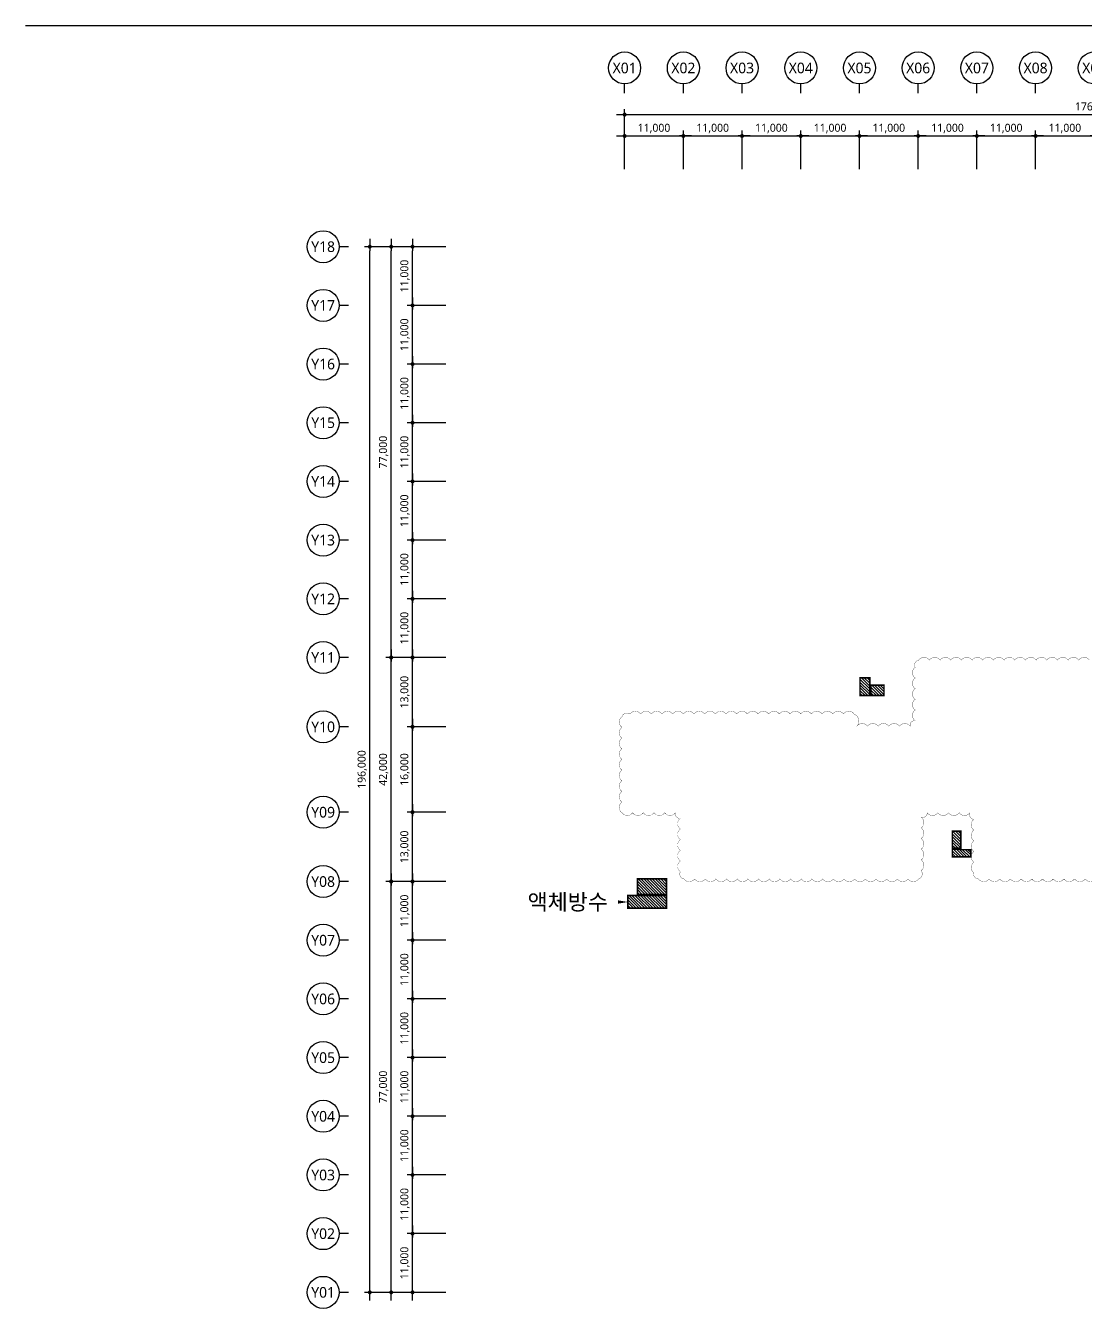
# Model space of a CAD drawing. Header units: millimetres. Extents: x 1037297 to 2672330, y 928637 to 1464837.
# Drawn here: x 1877297 to 2076055, y 1224408 to 1464837 of the extents above; entities that cross this region are included whole.
import ezdxf
from ezdxf.enums import TextEntityAlignment as Align

# ---------------------------------------------------------------- set-up
doc = ezdxf.new("R2010")
doc.units = ezdxf.units.MM
doc.header["$LTSCALE"] = 5
doc.header["$MEASUREMENT"] = 0
doc.header["$PDSIZE"] = -10
doc.linetypes.add('ACAD_ISO12W100', pattern=[21, 12, -3, 0, -3, 0, -3])
doc.layers.get('0').update_dxf_attribs({"linetype": 'CONTINUOUS'})
doc.layers.get('Defpoints').update_dxf_attribs({"color": 153, "linetype": 'CONTINUOUS'})
for name, color, linetype, lineweight in [('A-AXIS-BUBL', 7, 'CONTINUOUS', 25), ('A-DIMS', 7, 'CONTINUOUS', 25), ('A-MKXS-LEAD', 7, 'CONTINUOUS', 25), ('A-XXXX-TXT2', 3, 'CONTINUOUS', 25), ('REV-202205', 20, 'CONTINUOUS', 25)]:
    doc.layers.add(name, color=color, linetype=linetype, lineweight=lineweight)
doc.layers.add('AA-TEX-3', color=3, linetype='CONTINUOUS')
doc.layers.add('방수', color=7, linetype='CONTINUOUS')
doc.styles.add('HY울릉도L', font='')
doc.styles.add('맑은고딕', font='malgun.ttf')
doc.styles.add('한농대-돋음체', font='')
doc.styles.get('HY울릉도L').set_extended_font_data('HYwulM')
doc.styles.get('한농대-돋음체').set_extended_font_data('Dotum')
doc.dimstyles.new('CDIM', dxfattribs={"dimtxt": 3, "dimasz": 1.5, "dimexe": 2, "dimexo": 1, "dimgap": 1, "dimtad": 1, "dimdec": 0, "dimrnd": 0.5, "dimzin": 0, "dimdsep": 32, "dimlunit": 6, "dimtxsty": 'HY울릉도L', "dimblk1": '_CIDOT', "dimblk2": '_CIDOT', "dimsah": 1, "dimcen": 5.5, "dimclrd": 2, "dimclre": 2, "dimclrt": 7, "dimadec": 0, "dimazin": 0, "dimtfac": 1, "dimtdec": 0, "dimtix": 1, "dimtmove": 2, "dimatfit": 1, "dimldrblk": '_CIDOT', "dimfxl": 1, "dimtolj": 1, "dimtzin": 0, "dimlwd": -1, "dimarcsym": 0})

# ---------------------------------------------------------------- blocks, each defined once
blk = doc.blocks.new('_CIDOT')
at = {"color": 0, "linetype": 'ByBlock'}
blk.add_line((2, 0), (-1, 0), dxfattribs=at)
at = {"color": 0, "linetype": 'ByBlock', "const_width": 0.5}
blk.add_lwpolyline([(-0.25, 0, 1), (0.25, 0, 1)], format="xyb", close=True, dxfattribs=at)
blk = doc.blocks.new('*D8')
at = {"layer": 'A-DIMS', "lineweight": -2, "transparency": 16777216}
for p, q in [((93193, 67121), (85943, 67121)), ((93193, 56121), (85943, 56121))]:
    blk.add_line(p, q, dxfattribs=at)
at = {"layer": 'A-DIMS', "transparency": 16777216}
blk.add_line((86943, 56871), (86943, 66371), dxfattribs=at)
at = {"layer": 'Defpoints', "color": 0, "transparency": 16777216}
for p in [(86943, 67121), (93693, 67121), (93693, 56121)]:
    blk.add_point(p, dxfattribs=at)
at = {"layer": 'A-DIMS', "transparency": 16777216, "xscale": 750, "yscale": 750, "zscale": 750}
for p, rotation in [((86943, 67121), 90), ((86943, 56121), 270)]:
    blk.add_blockref('_CIDOT', p, dxfattribs=dict(at, rotation=rotation))
at = {"layer": 'A-DIMS', "color": 3, "transparency": 16777216, "insert": (85538, 61621), "char_height": 1500, "attachment_point": 5, "rotation": 90, "style": '맑은고딕'}
blk.add_mtext('\\A1;11,000', dxfattribs=at)
blk = doc.blocks.new('*D9')
at = {"layer": 'A-DIMS', "lineweight": -2, "transparency": 16777216}
for p, q in [((93193, 78121), (85943, 78121)), ((93193, 67121), (85943, 67121))]:
    blk.add_line(p, q, dxfattribs=at)
at = {"layer": 'A-DIMS', "transparency": 16777216}
blk.add_line((86943, 67871), (86943, 77371), dxfattribs=at)
at = {"layer": 'Defpoints', "color": 0, "transparency": 16777216}
for p in [(86943, 78121), (93693, 78121), (93693, 67121)]:
    blk.add_point(p, dxfattribs=at)
at = {"layer": 'A-DIMS', "transparency": 16777216, "xscale": 750, "yscale": 750, "zscale": 750}
for p, rotation in [((86943, 78121), 90), ((86943, 67121), 270)]:
    blk.add_blockref('_CIDOT', p, dxfattribs=dict(at, rotation=rotation))
at = {"layer": 'A-DIMS', "color": 3, "transparency": 16777216, "insert": (85538, 72621), "char_height": 1500, "attachment_point": 5, "rotation": 90, "style": '맑은고딕'}
blk.add_mtext('\\A1;11,000', dxfattribs=at)
blk = doc.blocks.new('*D10')
at = {"layer": 'A-DIMS', "lineweight": -2, "transparency": 16777216}
for p, q in [((93193, 89121), (85943, 89121)), ((93193, 78121), (85943, 78121))]:
    blk.add_line(p, q, dxfattribs=at)
at = {"layer": 'A-DIMS', "transparency": 16777216}
blk.add_line((86943, 78871), (86943, 88371), dxfattribs=at)
at = {"layer": 'Defpoints', "color": 0, "transparency": 16777216}
for p in [(86943, 89121), (93693, 89121), (93693, 78121)]:
    blk.add_point(p, dxfattribs=at)
at = {"layer": 'A-DIMS', "transparency": 16777216, "xscale": 750, "yscale": 750, "zscale": 750}
for p, rotation in [((86943, 89121), 90), ((86943, 78121), 270)]:
    blk.add_blockref('_CIDOT', p, dxfattribs=dict(at, rotation=rotation))
at = {"layer": 'A-DIMS', "color": 3, "transparency": 16777216, "insert": (85538, 83621), "char_height": 1500, "attachment_point": 5, "rotation": 90, "style": '맑은고딕'}
blk.add_mtext('\\A1;11,000', dxfattribs=at)
blk = doc.blocks.new('*D11')
at = {"layer": 'A-DIMS', "lineweight": -2, "transparency": 16777216}
for p, q in [((93193, 100121), (85943, 100121)), ((93193, 89121), (85943, 89121))]:
    blk.add_line(p, q, dxfattribs=at)
at = {"layer": 'A-DIMS', "transparency": 16777216}
blk.add_line((86943, 89871), (86943, 99371), dxfattribs=at)
at = {"layer": 'Defpoints', "color": 0, "transparency": 16777216}
for p in [(86943, 100121), (93693, 100121), (93693, 89121)]:
    blk.add_point(p, dxfattribs=at)
at = {"layer": 'A-DIMS', "transparency": 16777216, "xscale": 750, "yscale": 750, "zscale": 750}
for p, rotation in [((86943, 100121), 90), ((86943, 89121), 270)]:
    blk.add_blockref('_CIDOT', p, dxfattribs=dict(at, rotation=rotation))
at = {"layer": 'A-DIMS', "color": 3, "transparency": 16777216, "insert": (85538, 94621), "char_height": 1500, "attachment_point": 5, "rotation": 90, "style": '맑은고딕'}
blk.add_mtext('\\A1;11,000', dxfattribs=at)
blk = doc.blocks.new('*D12')
at = {"layer": 'A-DIMS', "lineweight": -2, "transparency": 16777216}
for p, q in [((93193, 111121), (85943, 111121)), ((93193, 100121), (85943, 100121))]:
    blk.add_line(p, q, dxfattribs=at)
at = {"layer": 'A-DIMS', "transparency": 16777216}
blk.add_line((86943, 100871), (86943, 110371), dxfattribs=at)
at = {"layer": 'Defpoints', "color": 0, "transparency": 16777216}
for p in [(86943, 111121), (93693, 111121), (93693, 100121)]:
    blk.add_point(p, dxfattribs=at)
at = {"layer": 'A-DIMS', "transparency": 16777216, "xscale": 750, "yscale": 750, "zscale": 750}
for p, rotation in [((86943, 111121), 90), ((86943, 100121), 270)]:
    blk.add_blockref('_CIDOT', p, dxfattribs=dict(at, rotation=rotation))
at = {"layer": 'A-DIMS', "color": 3, "transparency": 16777216, "insert": (85538, 105621), "char_height": 1500, "attachment_point": 5, "rotation": 90, "style": '맑은고딕'}
blk.add_mtext('\\A1;11,000', dxfattribs=at)
blk = doc.blocks.new('*D13')
at = {"layer": 'A-DIMS', "lineweight": -2, "transparency": 16777216}
for p, q in [((93193, 122121), (85943, 122121)), ((93193, 111121), (85943, 111121))]:
    blk.add_line(p, q, dxfattribs=at)
at = {"layer": 'A-DIMS', "transparency": 16777216}
blk.add_line((86943, 111871), (86943, 121371), dxfattribs=at)
at = {"layer": 'Defpoints', "color": 0, "transparency": 16777216}
for p in [(86943, 122121), (93693, 122121), (93693, 111121)]:
    blk.add_point(p, dxfattribs=at)
at = {"layer": 'A-DIMS', "transparency": 16777216, "xscale": 750, "yscale": 750, "zscale": 750}
for p, rotation in [((86943, 122121), 90), ((86943, 111121), 270)]:
    blk.add_blockref('_CIDOT', p, dxfattribs=dict(at, rotation=rotation))
at = {"layer": 'A-DIMS', "color": 3, "transparency": 16777216, "insert": (85538, 116621), "char_height": 1500, "attachment_point": 5, "rotation": 90, "style": '맑은고딕'}
blk.add_mtext('\\A1;11,000', dxfattribs=at)
blk = doc.blocks.new('*D14')
at = {"layer": 'A-DIMS', "lineweight": -2, "transparency": 16777216}
for p, q in [((93193, 135121), (85943, 135121)), ((93193, 122121), (85943, 122121))]:
    blk.add_line(p, q, dxfattribs=at)
at = {"layer": 'A-DIMS', "transparency": 16777216}
blk.add_line((86943, 122871), (86943, 134371), dxfattribs=at)
at = {"layer": 'Defpoints', "color": 0, "transparency": 16777216}
for p in [(86943, 135121), (93693, 135121), (93693, 122121)]:
    blk.add_point(p, dxfattribs=at)
at = {"layer": 'A-DIMS', "transparency": 16777216, "xscale": 750, "yscale": 750, "zscale": 750}
for p, rotation in [((86943, 135121), 90), ((86943, 122121), 270)]:
    blk.add_blockref('_CIDOT', p, dxfattribs=dict(at, rotation=rotation))
at = {"layer": 'A-DIMS', "color": 3, "transparency": 16777216, "insert": (85538, 128621), "char_height": 1500, "attachment_point": 5, "rotation": 90, "style": '맑은고딕'}
blk.add_mtext('\\A1;13,000', dxfattribs=at)
blk = doc.blocks.new('*D15')
at = {"layer": 'A-DIMS', "lineweight": -2, "transparency": 16777216}
for p, q in [((93193, 151121), (85943, 151121)), ((93193, 135121), (85943, 135121))]:
    blk.add_line(p, q, dxfattribs=at)
at = {"layer": 'A-DIMS', "transparency": 16777216}
blk.add_line((86943, 135871), (86943, 150371), dxfattribs=at)
at = {"layer": 'Defpoints', "color": 0, "transparency": 16777216}
for p in [(86943, 151121), (93693, 151121), (93693, 135121)]:
    blk.add_point(p, dxfattribs=at)
at = {"layer": 'A-DIMS', "transparency": 16777216, "xscale": 750, "yscale": 750, "zscale": 750}
for p, rotation in [((86943, 151121), 90), ((86943, 135121), 270)]:
    blk.add_blockref('_CIDOT', p, dxfattribs=dict(at, rotation=rotation))
at = {"layer": 'A-DIMS', "color": 3, "transparency": 16777216, "insert": (85538, 143121), "char_height": 1500, "attachment_point": 5, "rotation": 90, "style": '맑은고딕'}
blk.add_mtext('\\A1;16,000', dxfattribs=at)
blk = doc.blocks.new('*D16')
at = {"layer": 'A-DIMS', "lineweight": -2, "transparency": 16777216}
for p, q in [((93193, 164121), (85943, 164121)), ((93193, 151121), (85943, 151121))]:
    blk.add_line(p, q, dxfattribs=at)
at = {"layer": 'A-DIMS', "transparency": 16777216}
blk.add_line((86943, 151871), (86943, 163371), dxfattribs=at)
at = {"layer": 'Defpoints', "color": 0, "transparency": 16777216}
for p in [(86943, 164121), (93693, 164121), (93693, 151121)]:
    blk.add_point(p, dxfattribs=at)
at = {"layer": 'A-DIMS', "transparency": 16777216, "xscale": 750, "yscale": 750, "zscale": 750}
for p, rotation in [((86943, 164121), 90), ((86943, 151121), 270)]:
    blk.add_blockref('_CIDOT', p, dxfattribs=dict(at, rotation=rotation))
at = {"layer": 'A-DIMS', "color": 3, "transparency": 16777216, "insert": (85538, 157621), "char_height": 1500, "attachment_point": 5, "rotation": 90, "style": '맑은고딕'}
blk.add_mtext('\\A1;13,000', dxfattribs=at)
blk = doc.blocks.new('*D17')
at = {"layer": 'A-DIMS', "lineweight": -2, "transparency": 16777216}
for p, q in [((93193, 175121), (85943, 175121)), ((93193, 164121), (85943, 164121))]:
    blk.add_line(p, q, dxfattribs=at)
at = {"layer": 'A-DIMS', "transparency": 16777216}
blk.add_line((86943, 164871), (86943, 174371), dxfattribs=at)
at = {"layer": 'Defpoints', "color": 0, "transparency": 16777216}
for p in [(86943, 175121), (93693, 175121), (93693, 164121)]:
    blk.add_point(p, dxfattribs=at)
at = {"layer": 'A-DIMS', "transparency": 16777216, "xscale": 750, "yscale": 750, "zscale": 750}
for p, rotation in [((86943, 175121), 90), ((86943, 164121), 270)]:
    blk.add_blockref('_CIDOT', p, dxfattribs=dict(at, rotation=rotation))
at = {"layer": 'A-DIMS', "color": 3, "transparency": 16777216, "insert": (85538, 169621), "char_height": 1500, "attachment_point": 5, "rotation": 90, "style": '맑은고딕'}
blk.add_mtext('\\A1;11,000', dxfattribs=at)
blk = doc.blocks.new('*D18')
at = {"layer": 'A-DIMS', "lineweight": -2, "transparency": 16777216}
for p, q in [((93193, 186121), (85943, 186121)), ((93193, 175121), (85943, 175121))]:
    blk.add_line(p, q, dxfattribs=at)
at = {"layer": 'A-DIMS', "transparency": 16777216}
blk.add_line((86943, 175871), (86943, 185371), dxfattribs=at)
at = {"layer": 'Defpoints', "color": 0, "transparency": 16777216}
for p in [(86943, 186121), (93693, 186121), (93693, 175121)]:
    blk.add_point(p, dxfattribs=at)
at = {"layer": 'A-DIMS', "transparency": 16777216, "xscale": 750, "yscale": 750, "zscale": 750}
for p, rotation in [((86943, 186121), 90), ((86943, 175121), 270)]:
    blk.add_blockref('_CIDOT', p, dxfattribs=dict(at, rotation=rotation))
at = {"layer": 'A-DIMS', "color": 3, "transparency": 16777216, "insert": (85538, 180621), "char_height": 1500, "attachment_point": 5, "rotation": 90, "style": '맑은고딕'}
blk.add_mtext('\\A1;11,000', dxfattribs=at)
blk = doc.blocks.new('*D19')
at = {"layer": 'A-DIMS', "lineweight": -2, "transparency": 16777216}
for p, q in [((93193, 197121), (85943, 197121)), ((93193, 186121), (85943, 186121))]:
    blk.add_line(p, q, dxfattribs=at)
at = {"layer": 'A-DIMS', "transparency": 16777216}
blk.add_line((86943, 186871), (86943, 196371), dxfattribs=at)
at = {"layer": 'Defpoints', "color": 0, "transparency": 16777216}
for p in [(86943, 197121), (93693, 197121), (93693, 186121)]:
    blk.add_point(p, dxfattribs=at)
at = {"layer": 'A-DIMS', "transparency": 16777216, "xscale": 750, "yscale": 750, "zscale": 750}
for p, rotation in [((86943, 197121), 90), ((86943, 186121), 270)]:
    blk.add_blockref('_CIDOT', p, dxfattribs=dict(at, rotation=rotation))
at = {"layer": 'A-DIMS', "color": 3, "transparency": 16777216, "insert": (85538, 191621), "char_height": 1500, "attachment_point": 5, "rotation": 90, "style": '맑은고딕'}
blk.add_mtext('\\A1;11,000', dxfattribs=at)
blk = doc.blocks.new('*D20')
at = {"layer": 'A-DIMS', "lineweight": -2, "transparency": 16777216}
for p, q in [((93193, 208121), (85943, 208121)), ((93193, 197121), (85943, 197121))]:
    blk.add_line(p, q, dxfattribs=at)
at = {"layer": 'A-DIMS', "transparency": 16777216}
blk.add_line((86943, 197871), (86943, 207371), dxfattribs=at)
at = {"layer": 'Defpoints', "color": 0, "transparency": 16777216}
for p in [(86943, 208121), (93693, 208121), (93693, 197121)]:
    blk.add_point(p, dxfattribs=at)
at = {"layer": 'A-DIMS', "transparency": 16777216, "xscale": 750, "yscale": 750, "zscale": 750}
for p, rotation in [((86943, 208121), 90), ((86943, 197121), 270)]:
    blk.add_blockref('_CIDOT', p, dxfattribs=dict(at, rotation=rotation))
at = {"layer": 'A-DIMS', "color": 3, "transparency": 16777216, "insert": (85538, 202621), "char_height": 1500, "attachment_point": 5, "rotation": 90, "style": '맑은고딕'}
blk.add_mtext('\\A1;11,000', dxfattribs=at)
blk = doc.blocks.new('*D21')
at = {"layer": 'A-DIMS', "lineweight": -2, "transparency": 16777216}
for p, q in [((93193, 219121), (85943, 219121)), ((93193, 208121), (85943, 208121))]:
    blk.add_line(p, q, dxfattribs=at)
at = {"layer": 'A-DIMS', "transparency": 16777216}
blk.add_line((86943, 208871), (86943, 218371), dxfattribs=at)
at = {"layer": 'Defpoints', "color": 0, "transparency": 16777216}
for p in [(86943, 219121), (93693, 219121), (93693, 208121)]:
    blk.add_point(p, dxfattribs=at)
at = {"layer": 'A-DIMS', "transparency": 16777216, "xscale": 750, "yscale": 750, "zscale": 750}
for p, rotation in [((86943, 219121), 90), ((86943, 208121), 270)]:
    blk.add_blockref('_CIDOT', p, dxfattribs=dict(at, rotation=rotation))
at = {"layer": 'A-DIMS', "color": 3, "transparency": 16777216, "insert": (85538, 213621), "char_height": 1500, "attachment_point": 5, "rotation": 90, "style": '맑은고딕'}
blk.add_mtext('\\A1;11,000', dxfattribs=at)
blk = doc.blocks.new('*D22')
at = {"layer": 'A-DIMS', "lineweight": -2, "transparency": 16777216}
for p, q in [((93193, 230121), (85943, 230121)), ((93193, 219121), (85943, 219121))]:
    blk.add_line(p, q, dxfattribs=at)
at = {"layer": 'A-DIMS', "transparency": 16777216}
blk.add_line((86943, 219871), (86943, 229371), dxfattribs=at)
at = {"layer": 'Defpoints', "color": 0, "transparency": 16777216}
for p in [(86943, 230121), (93693, 230121), (93693, 219121)]:
    blk.add_point(p, dxfattribs=at)
at = {"layer": 'A-DIMS', "transparency": 16777216, "xscale": 750, "yscale": 750, "zscale": 750}
for p, rotation in [((86943, 230121), 90), ((86943, 219121), 270)]:
    blk.add_blockref('_CIDOT', p, dxfattribs=dict(at, rotation=rotation))
at = {"layer": 'A-DIMS', "color": 3, "transparency": 16777216, "insert": (85538, 224621), "char_height": 1500, "attachment_point": 5, "rotation": 90, "style": '맑은고딕'}
blk.add_mtext('\\A1;11,000', dxfattribs=at)
blk = doc.blocks.new('*D23')
at = {"layer": 'A-DIMS', "lineweight": -2, "transparency": 16777216}
for p, q in [((93193, 241121), (85943, 241121)), ((93193, 230121), (85943, 230121))]:
    blk.add_line(p, q, dxfattribs=at)
at = {"layer": 'A-DIMS', "transparency": 16777216}
blk.add_line((86943, 230871), (86943, 240371), dxfattribs=at)
at = {"layer": 'Defpoints', "color": 0, "transparency": 16777216}
for p in [(86943, 241121), (93693, 241121), (93693, 230121)]:
    blk.add_point(p, dxfattribs=at)
at = {"layer": 'A-DIMS', "transparency": 16777216, "xscale": 750, "yscale": 750, "zscale": 750}
for p, rotation in [((86943, 241121), 90), ((86943, 230121), 270)]:
    blk.add_blockref('_CIDOT', p, dxfattribs=dict(at, rotation=rotation))
at = {"layer": 'A-DIMS', "color": 3, "transparency": 16777216, "insert": (85538, 235621), "char_height": 1500, "attachment_point": 5, "rotation": 90, "style": '맑은고딕'}
blk.add_mtext('\\A1;11,000', dxfattribs=at)
blk = doc.blocks.new('*D24')
at = {"layer": 'A-DIMS', "lineweight": -2, "transparency": 16777216}
for p, q in [((93193, 122121), (81943, 122121)), ((93193, 45121), (81943, 45121))]:
    blk.add_line(p, q, dxfattribs=at)
at = {"layer": 'A-DIMS', "transparency": 16777216}
blk.add_line((82943, 45871), (82943, 121371), dxfattribs=at)
at = {"layer": 'Defpoints', "color": 0, "transparency": 16777216}
for p in [(82943, 122121), (93693, 122121), (93693, 45121)]:
    blk.add_point(p, dxfattribs=at)
at = {"layer": 'A-DIMS', "transparency": 16777216, "xscale": 750, "yscale": 750, "zscale": 750}
for p, rotation in [((82943, 122121), 90), ((82943, 45121), 270)]:
    blk.add_blockref('_CIDOT', p, dxfattribs=dict(at, rotation=rotation))
at = {"layer": 'A-DIMS', "color": 3, "transparency": 16777216, "insert": (81542, 83621), "char_height": 1500, "attachment_point": 5, "rotation": 90, "style": '맑은고딕'}
blk.add_mtext('\\A1;77,000', dxfattribs=at)
blk = doc.blocks.new('*D25')
at = {"layer": 'A-DIMS', "lineweight": -2, "transparency": 16777216}
for p, q in [((93193, 241121), (77943, 241121)), ((93193, 45121), (77943, 45121))]:
    blk.add_line(p, q, dxfattribs=at)
at = {"layer": 'A-DIMS', "transparency": 16777216}
blk.add_line((78943, 45871), (78943, 240371), dxfattribs=at)
at = {"layer": 'Defpoints', "color": 0, "transparency": 16777216}
for p in [(78943, 241121), (93693, 241121), (93693, 45121)]:
    blk.add_point(p, dxfattribs=at)
at = {"layer": 'A-DIMS', "transparency": 16777216, "xscale": 750, "yscale": 750, "zscale": 750}
for p, rotation in [((78943, 241121), 90), ((78943, 45121), 270)]:
    blk.add_blockref('_CIDOT', p, dxfattribs=dict(at, rotation=rotation))
at = {"layer": 'A-DIMS', "color": 3, "transparency": 16777216, "insert": (77538, 143121), "char_height": 1500, "attachment_point": 5, "rotation": 90, "style": '맑은고딕'}
blk.add_mtext('\\A1;196,000', dxfattribs=at)
blk = doc.blocks.new('*D26')
at = {"layer": 'A-DIMS', "lineweight": -2, "transparency": 16777216}
for p, q in [((93193, 56121), (85943, 56121)), ((93193, 45121), (85943, 45121))]:
    blk.add_line(p, q, dxfattribs=at)
at = {"layer": 'A-DIMS', "transparency": 16777216}
blk.add_line((86943, 45871), (86943, 55371), dxfattribs=at)
at = {"layer": 'Defpoints', "color": 0, "transparency": 16777216}
for p in [(86943, 56121), (93693, 56121), (93693, 45121)]:
    blk.add_point(p, dxfattribs=at)
at = {"layer": 'A-DIMS', "transparency": 16777216, "xscale": 750, "yscale": 750, "zscale": 750}
for p, rotation in [((86943, 56121), 90), ((86943, 45121), 270)]:
    blk.add_blockref('_CIDOT', p, dxfattribs=dict(at, rotation=rotation))
at = {"layer": 'A-DIMS', "color": 3, "transparency": 16777216, "insert": (85538, 50621), "char_height": 1500, "attachment_point": 5, "rotation": 90, "style": '맑은고딕'}
blk.add_mtext('\\A1;11,000', dxfattribs=at)
blk = doc.blocks.new('*D27')
at = {"layer": 'A-DIMS', "lineweight": -2, "transparency": 16777216}
for p, q in [((93193, 164121), (81943, 164121)), ((93193, 122121), (81943, 122121))]:
    blk.add_line(p, q, dxfattribs=at)
at = {"layer": 'A-DIMS', "transparency": 16777216}
blk.add_line((82943, 122871), (82943, 163371), dxfattribs=at)
at = {"layer": 'Defpoints', "color": 0, "transparency": 16777216}
for p in [(82943, 164121), (93693, 164121), (93693, 122121)]:
    blk.add_point(p, dxfattribs=at)
at = {"layer": 'A-DIMS', "transparency": 16777216, "xscale": 750, "yscale": 750, "zscale": 750}
for p, rotation in [((82943, 164121), 90), ((82943, 122121), 270)]:
    blk.add_blockref('_CIDOT', p, dxfattribs=dict(at, rotation=rotation))
at = {"layer": 'A-DIMS', "color": 3, "transparency": 16777216, "insert": (81542, 143121), "char_height": 1500, "attachment_point": 5, "rotation": 90, "style": '맑은고딕'}
blk.add_mtext('\\A1;42,000', dxfattribs=at)
blk = doc.blocks.new('*D28')
at = {"layer": 'A-DIMS', "lineweight": -2, "transparency": 16777216}
for p, q in [((93193, 241121), (81943, 241121)), ((93193, 164121), (81943, 164121))]:
    blk.add_line(p, q, dxfattribs=at)
at = {"layer": 'A-DIMS', "transparency": 16777216}
blk.add_line((82943, 164871), (82943, 240371), dxfattribs=at)
at = {"layer": 'Defpoints', "color": 0, "transparency": 16777216}
for p in [(82943, 241121), (93693, 241121), (93693, 164121)]:
    blk.add_point(p, dxfattribs=at)
at = {"layer": 'A-DIMS', "transparency": 16777216, "xscale": 750, "yscale": 750, "zscale": 750}
for p, rotation in [((82943, 241121), 90), ((82943, 164121), 270)]:
    blk.add_blockref('_CIDOT', p, dxfattribs=dict(at, rotation=rotation))
at = {"layer": 'A-DIMS', "color": 3, "transparency": 16777216, "insert": (81542, 202621), "char_height": 1500, "attachment_point": 5, "rotation": 90, "style": '맑은고딕'}
blk.add_mtext('\\A1;77,000', dxfattribs=at)
blk = doc.blocks.new('*D29')
at = {"layer": 'A-DIMS', "lineweight": -2, "transparency": 16777216}
for p, q in [((148693, 255621), (148693, 262871)), ((159693, 255621), (159693, 262871))]:
    blk.add_line(p, q, dxfattribs=at)
at = {"layer": 'A-DIMS', "transparency": 16777216}
blk.add_line((149443, 261871), (158943, 261871), dxfattribs=at)
at = {"layer": 'Defpoints', "color": 0, "transparency": 16777216}
for p in [(159693, 261871), (148693, 255121), (159693, 255121)]:
    blk.add_point(p, dxfattribs=at)
at = {"layer": 'A-DIMS', "transparency": 16777216, "xscale": 750, "yscale": 750, "zscale": 750, "rotation": 180}
blk.add_blockref('_CIDOT', (148693, 261871), dxfattribs=at)
at = {"layer": 'A-DIMS', "transparency": 16777216, "xscale": 750, "yscale": 750, "zscale": 750}
blk.add_blockref('_CIDOT', (159693, 261871), dxfattribs=at)
at = {"layer": 'A-DIMS', "color": 3, "transparency": 16777216, "insert": (154193, 263275), "char_height": 1500, "attachment_point": 5, "style": '맑은고딕'}
blk.add_mtext('\\A1;11,000', dxfattribs=at)
blk = doc.blocks.new('*D30')
at = {"layer": 'A-DIMS', "lineweight": -2, "transparency": 16777216}
for p, q in [((159693, 255621), (159693, 262871)), ((170693, 255621), (170693, 262871))]:
    blk.add_line(p, q, dxfattribs=at)
at = {"layer": 'A-DIMS', "transparency": 16777216}
blk.add_line((160443, 261871), (169943, 261871), dxfattribs=at)
at = {"layer": 'Defpoints', "color": 0, "transparency": 16777216}
for p in [(170693, 261871), (159693, 255121), (170693, 255121)]:
    blk.add_point(p, dxfattribs=at)
at = {"layer": 'A-DIMS', "transparency": 16777216, "xscale": 750, "yscale": 750, "zscale": 750, "rotation": 180}
blk.add_blockref('_CIDOT', (159693, 261871), dxfattribs=at)
at = {"layer": 'A-DIMS', "transparency": 16777216, "xscale": 750, "yscale": 750, "zscale": 750}
blk.add_blockref('_CIDOT', (170693, 261871), dxfattribs=at)
at = {"layer": 'A-DIMS', "color": 3, "transparency": 16777216, "insert": (165193, 263275), "char_height": 1500, "attachment_point": 5, "style": '맑은고딕'}
blk.add_mtext('\\A1;11,000', dxfattribs=at)
blk = doc.blocks.new('*D31')
at = {"layer": 'A-DIMS', "lineweight": -2, "transparency": 16777216}
for p, q in [((170693, 255621), (170693, 262871)), ((181693, 255621), (181693, 262871))]:
    blk.add_line(p, q, dxfattribs=at)
at = {"layer": 'A-DIMS', "transparency": 16777216}
blk.add_line((171443, 261871), (180943, 261871), dxfattribs=at)
at = {"layer": 'Defpoints', "color": 0, "transparency": 16777216}
for p in [(181693, 261871), (170693, 255121), (181693, 255121)]:
    blk.add_point(p, dxfattribs=at)
at = {"layer": 'A-DIMS', "transparency": 16777216, "xscale": 750, "yscale": 750, "zscale": 750, "rotation": 180}
blk.add_blockref('_CIDOT', (170693, 261871), dxfattribs=at)
at = {"layer": 'A-DIMS', "transparency": 16777216, "xscale": 750, "yscale": 750, "zscale": 750}
blk.add_blockref('_CIDOT', (181693, 261871), dxfattribs=at)
at = {"layer": 'A-DIMS', "color": 3, "transparency": 16777216, "insert": (176193, 263275), "char_height": 1500, "attachment_point": 5, "style": '맑은고딕'}
blk.add_mtext('\\A1;11,000', dxfattribs=at)
blk = doc.blocks.new('*D32')
at = {"layer": 'A-DIMS', "lineweight": -2, "transparency": 16777216}
for p, q in [((181693, 255621), (181693, 262871)), ((192693, 255621), (192693, 262871))]:
    blk.add_line(p, q, dxfattribs=at)
at = {"layer": 'A-DIMS', "transparency": 16777216}
blk.add_line((182443, 261871), (191943, 261871), dxfattribs=at)
at = {"layer": 'Defpoints', "color": 0, "transparency": 16777216}
for p in [(192693, 261871), (181693, 255121), (192693, 255121)]:
    blk.add_point(p, dxfattribs=at)
at = {"layer": 'A-DIMS', "transparency": 16777216, "xscale": 750, "yscale": 750, "zscale": 750, "rotation": 180}
blk.add_blockref('_CIDOT', (181693, 261871), dxfattribs=at)
at = {"layer": 'A-DIMS', "transparency": 16777216, "xscale": 750, "yscale": 750, "zscale": 750}
blk.add_blockref('_CIDOT', (192693, 261871), dxfattribs=at)
at = {"layer": 'A-DIMS', "color": 3, "transparency": 16777216, "insert": (187193, 263275), "char_height": 1500, "attachment_point": 5, "style": '맑은고딕'}
blk.add_mtext('\\A1;11,000', dxfattribs=at)
blk = doc.blocks.new('*D33')
at = {"layer": 'A-DIMS', "lineweight": -2, "transparency": 16777216}
for p, q in [((192693, 255621), (192693, 262871)), ((203693, 255621), (203693, 262871))]:
    blk.add_line(p, q, dxfattribs=at)
at = {"layer": 'A-DIMS', "transparency": 16777216}
blk.add_line((193443, 261871), (202943, 261871), dxfattribs=at)
at = {"layer": 'Defpoints', "color": 0, "transparency": 16777216}
for p in [(203693, 261871), (192693, 255121), (203693, 255121)]:
    blk.add_point(p, dxfattribs=at)
at = {"layer": 'A-DIMS', "transparency": 16777216, "xscale": 750, "yscale": 750, "zscale": 750, "rotation": 180}
blk.add_blockref('_CIDOT', (192693, 261871), dxfattribs=at)
at = {"layer": 'A-DIMS', "transparency": 16777216, "xscale": 750, "yscale": 750, "zscale": 750}
blk.add_blockref('_CIDOT', (203693, 261871), dxfattribs=at)
at = {"layer": 'A-DIMS', "color": 3, "transparency": 16777216, "insert": (198193, 263275), "char_height": 1500, "attachment_point": 5, "style": '맑은고딕'}
blk.add_mtext('\\A1;11,000', dxfattribs=at)
blk = doc.blocks.new('*D34')
at = {"layer": 'A-DIMS', "lineweight": -2, "transparency": 16777216}
for p, q in [((203693, 255621), (203693, 262871)), ((214693, 255621), (214693, 262871))]:
    blk.add_line(p, q, dxfattribs=at)
at = {"layer": 'A-DIMS', "transparency": 16777216}
blk.add_line((204443, 261871), (213943, 261871), dxfattribs=at)
at = {"layer": 'Defpoints', "color": 0, "transparency": 16777216}
for p in [(214693, 261871), (203693, 255121), (214693, 255121)]:
    blk.add_point(p, dxfattribs=at)
at = {"layer": 'A-DIMS', "transparency": 16777216, "xscale": 750, "yscale": 750, "zscale": 750, "rotation": 180}
blk.add_blockref('_CIDOT', (203693, 261871), dxfattribs=at)
at = {"layer": 'A-DIMS', "transparency": 16777216, "xscale": 750, "yscale": 750, "zscale": 750}
blk.add_blockref('_CIDOT', (214693, 261871), dxfattribs=at)
at = {"layer": 'A-DIMS', "color": 3, "transparency": 16777216, "insert": (209193, 263275), "char_height": 1500, "attachment_point": 5, "style": '맑은고딕'}
blk.add_mtext('\\A1;11,000', dxfattribs=at)
blk = doc.blocks.new('*D35')
at = {"layer": 'A-DIMS', "lineweight": -2, "transparency": 16777216}
for p, q in [((214693, 255621), (214693, 262871)), ((225693, 255621), (225693, 262871))]:
    blk.add_line(p, q, dxfattribs=at)
at = {"layer": 'A-DIMS', "transparency": 16777216}
blk.add_line((215443, 261871), (224943, 261871), dxfattribs=at)
at = {"layer": 'Defpoints', "color": 0, "transparency": 16777216}
for p in [(225693, 261871), (214693, 255121), (225693, 255121)]:
    blk.add_point(p, dxfattribs=at)
at = {"layer": 'A-DIMS', "transparency": 16777216, "xscale": 750, "yscale": 750, "zscale": 750, "rotation": 180}
blk.add_blockref('_CIDOT', (214693, 261871), dxfattribs=at)
at = {"layer": 'A-DIMS', "transparency": 16777216, "xscale": 750, "yscale": 750, "zscale": 750}
blk.add_blockref('_CIDOT', (225693, 261871), dxfattribs=at)
at = {"layer": 'A-DIMS', "color": 3, "transparency": 16777216, "insert": (220193, 263275), "char_height": 1500, "attachment_point": 5, "style": '맑은고딕'}
blk.add_mtext('\\A1;11,000', dxfattribs=at)
blk = doc.blocks.new('*D42')
at = {"layer": 'A-DIMS', "lineweight": -2, "transparency": 16777216}
for p, q in [((126693, 255621), (126693, 266871)), ((302693, 255621), (302693, 266871))]:
    blk.add_line(p, q, dxfattribs=at)
at = {"layer": 'A-DIMS', "transparency": 16777216}
blk.add_line((127443, 265871), (301943, 265871), dxfattribs=at)
at = {"layer": 'Defpoints', "color": 0, "transparency": 16777216}
for p in [(302693, 265871), (126693, 255121), (302693, 255121)]:
    blk.add_point(p, dxfattribs=at)
at = {"layer": 'A-DIMS', "transparency": 16777216, "xscale": 750, "yscale": 750, "zscale": 750, "rotation": 180}
blk.add_blockref('_CIDOT', (126693, 265871), dxfattribs=at)
at = {"layer": 'A-DIMS', "transparency": 16777216, "xscale": 750, "yscale": 750, "zscale": 750}
blk.add_blockref('_CIDOT', (302693, 265871), dxfattribs=at)
at = {"layer": 'A-DIMS', "color": 3, "transparency": 16777216, "insert": (214693, 267275), "char_height": 1500, "attachment_point": 5, "style": '맑은고딕'}
blk.add_mtext('\\A1;176,000', dxfattribs=at)
blk = doc.blocks.new('*D44')
at = {"layer": 'A-DIMS', "lineweight": -2, "transparency": 16777216}
for p, q in [((126693, 255621), (126693, 262871)), ((137693, 255621), (137693, 262871))]:
    blk.add_line(p, q, dxfattribs=at)
at = {"layer": 'A-DIMS', "transparency": 16777216}
blk.add_line((127443, 261871), (136943, 261871), dxfattribs=at)
at = {"layer": 'Defpoints', "color": 0, "transparency": 16777216}
for p in [(137693, 261871), (126693, 255121), (137693, 255121)]:
    blk.add_point(p, dxfattribs=at)
at = {"layer": 'A-DIMS', "transparency": 16777216, "xscale": 750, "yscale": 750, "zscale": 750, "rotation": 180}
blk.add_blockref('_CIDOT', (126693, 261871), dxfattribs=at)
at = {"layer": 'A-DIMS', "transparency": 16777216, "xscale": 750, "yscale": 750, "zscale": 750}
blk.add_blockref('_CIDOT', (137693, 261871), dxfattribs=at)
at = {"layer": 'A-DIMS', "color": 3, "transparency": 16777216, "insert": (132193, 263275), "char_height": 1500, "attachment_point": 5, "style": '맑은고딕'}
blk.add_mtext('\\A1;11,000', dxfattribs=at)
blk = doc.blocks.new('*D45')
at = {"layer": 'A-DIMS', "lineweight": -2, "transparency": 16777216}
for p, q in [((137693, 255621), (137693, 262871)), ((148693, 255621), (148693, 262871))]:
    blk.add_line(p, q, dxfattribs=at)
at = {"layer": 'A-DIMS', "transparency": 16777216}
blk.add_line((138443, 261871), (147943, 261871), dxfattribs=at)
at = {"layer": 'Defpoints', "color": 0, "transparency": 16777216}
for p in [(148693, 261871), (137693, 255121), (148693, 255121)]:
    blk.add_point(p, dxfattribs=at)
at = {"layer": 'A-DIMS', "transparency": 16777216, "xscale": 750, "yscale": 750, "zscale": 750, "rotation": 180}
blk.add_blockref('_CIDOT', (137693, 261871), dxfattribs=at)
at = {"layer": 'A-DIMS', "transparency": 16777216, "xscale": 750, "yscale": 750, "zscale": 750}
blk.add_blockref('_CIDOT', (148693, 261871), dxfattribs=at)
at = {"layer": 'A-DIMS', "color": 3, "transparency": 16777216, "insert": (143193, 263275), "char_height": 1500, "attachment_point": 5, "style": '맑은고딕'}
blk.add_mtext('\\A1;11,000', dxfattribs=at)
blk = doc.blocks.new('DIM(210222)')
for p, q in [((126693, 269870.6), (126693, 271620.6)), ((137693, 269870.6), (137693, 271620.6)), ((148693, 269870.6), (148693, 271620.6)), ((159693, 269870.6), (159693, 271620.6)), ((170693, 269870.6), (170693, 271620.6)), ((181693, 269870.6), (181693, 271620.6)), ((192693, 269870.6), (192693, 271620.6)), ((203693, 269870.6), (203693, 271620.6)), ((74943, 241120.6), (73193, 241120.6)), ((74943, 230120.6), (73193, 230120.6)), ((74943, 219120.6), (73193, 219120.6)), ((74943, 208120.6), (73193, 208120.6)), ((74943, 197120.6), (73193, 197120.6)), ((74943, 186120.6), (73193, 186120.6)), ((74943, 175120.6), (73193, 175120.6)), ((74943, 164120.6), (73193, 164120.6)), ((74943, 151120.6), (73193, 151120.6)), ((74943, 135120.6), (73193, 135120.6)), ((74943, 122120.6), (73193, 122120.6)), ((74943, 111120.6), (73193, 111120.6)), ((74943, 100120.6), (73193, 100120.6)), ((74943, 89120.6), (73193, 89120.6)), ((74943, 78120.6), (73193, 78120.6)), ((74943, 67120.6), (73193, 67120.6)), ((74943, 56120.6), (73193, 56120.6)), ((74943, 45120.6), (73193, 45120.6))]:
    blk.add_line(p, q)
at = {"layer": 'A-AXIS-BUBL', "ltscale": 0.2}
for centre in [(126693, 274620.6), (137693, 274620.6), (148693, 274620.6), (159693, 274620.6), (170693, 274620.6), (181693, 274620.6), (192693, 274620.6), (203693, 274620.6), (214693, 274620.6), (70193, 241120.6), (70193, 230120.6), (70193, 219120.6), (70193, 208120.6), (70193, 197120.6), (70193, 186120.6), (70193, 175120.6), (70193, 164120.6), (70193, 151120.6), (70193, 135120.6), (70193, 122120.6), (70193, 111120.6), (70193, 100120.6), (70193, 89120.6), (70193, 78120.6), (70193, 67120.6), (70193, 56120.6), (70193, 45120.6)]:
    blk.add_circle(centre, 3000, dxfattribs=at)
at = {"layer": 'A-XXXX-TXT2', "ltscale": 0.2, "style": '맑은고딕'}
for s, p in [('X01', (126693, 274620.6)), ('X02', (137693, 274620.6)), ('X03', (148693, 274620.6)), ('X04', (159693, 274620.6)), ('X05', (170693, 274620.6)), ('X06', (181693, 274620.6)), ('X07', (192693, 274620.6)), ('X08', (203693, 274620.6)), ('X09', (214693, 274620.6)), ('Y18', (70193, 241120.6)), ('Y17', (70193, 230120.6)), ('Y16', (70193, 219120.6)), ('Y15', (70193, 208120.6)), ('Y14', (70193, 197120.6)), ('Y13', (70193, 186120.6)), ('Y12', (70193, 175120.6)), ('Y11', (70193, 164120.6)), ('Y10', (70193, 151120.6)), ('Y09', (70193, 135120.6)), ('Y08', (70193, 122120.6)), ('Y07', (70193, 111120.6)), ('Y06', (70193, 100120.6)), ('Y05', (70193, 89120.6)), ('Y04', (70193, 78120.6)), ('Y03', (70193, 67120.6)), ('Y02', (70193, 56120.6)), ('Y01', (70193, 45120.6))]:
    blk.add_text(s, height=2000, dxfattribs=at).set_placement(p, align=Align.MIDDLE)
at = {"layer": 'A-DIMS'}
for p1, p2, distance, picture, middle in [((126693, 255120.6), (302693, 255120.6), 10750, '*D42', (214693, 267275.5)), ((126693, 255120.6), (137693, 255120.6), 6750, '*D44', (132193, 263275.5)), ((137693, 255120.6), (148693, 255120.6), 6750, '*D45', (143193, 263275.5)), ((148693, 255120.6), (159693, 255120.6), 6750, '*D29', (154193, 263275.5)), ((159693, 255120.6), (170693, 255120.6), 6750, '*D30', (165193, 263275.5)), ((170693, 255120.6), (181693, 255120.6), 6750, '*D31', (176193, 263275.5)), ((181693, 255120.6), (192693, 255120.6), 6750, '*D32', (187193, 263275.5)), ((192693, 255120.6), (203693, 255120.6), 6750, '*D33', (198193, 263275.5)), ((203693, 255120.6), (214693, 255120.6), 6750, '*D34', (209193, 263275.5)), ((214693, 255120.6), (225693, 255120.6), 6750, '*D35', (220193, 263275.5)), ((93693, 45120.6), (93693, 241120.6), 14750, '*D25', (77538.1, 143120.6)), ((93693, 164120.6), (93693, 241120.6), 10750, '*D28', (81542.2, 202620.6)), ((93693, 230120.6), (93693, 241120.6), 6750, '*D23', (85538.1, 235620.6)), ((93693, 219120.6), (93693, 230120.6), 6750, '*D22', (85538.1, 224620.6)), ((93693, 208120.6), (93693, 219120.6), 6750, '*D21', (85538.1, 213620.6)), ((93693, 197120.6), (93693, 208120.6), 6750, '*D20', (85538.1, 202620.6)), ((93693, 186120.6), (93693, 197120.6), 6750, '*D19', (85538.1, 191620.6)), ((93693, 175120.6), (93693, 186120.6), 6750, '*D18', (85538.1, 180620.6)), ((93693, 164120.6), (93693, 175120.6), 6750, '*D17', (85538.1, 169620.6)), ((93693, 122120.6), (93693, 164120.6), 10750, '*D27', (81542.2, 143120.6)), ((93693, 151120.6), (93693, 164120.6), 6750, '*D16', (85538.1, 157620.6)), ((93693, 135120.6), (93693, 151120.6), 6750, '*D15', (85538.1, 143120.6)), ((93693, 122120.6), (93693, 135120.6), 6750, '*D14', (85538.1, 128620.6)), ((93693, 45120.6), (93693, 122120.6), 10750, '*D24', (81542.2, 83620.6)), ((93693, 111120.6), (93693, 122120.6), 6750, '*D13', (85538.1, 116620.6)), ((93693, 100120.6), (93693, 111120.6), 6750, '*D12', (85538.1, 105620.6)), ((93693, 89120.6), (93693, 100120.6), 6750, '*D11', (85538.1, 94620.6)), ((93693, 78120.6), (93693, 89120.6), 6750, '*D10', (85538.1, 83620.6)), ((93693, 67120.6), (93693, 78120.6), 6750, '*D9', (85538.1, 72620.6)), ((93693, 56120.6), (93693, 67120.6), 6750, '*D8', (85538.1, 61620.6)), ((93693, 45120.6), (93693, 56120.6), 6750, '*D26', (85538.1, 50620.6))]:
    dim = blk.add_aligned_dim(p1=p1, p2=p2, distance=distance, dimstyle='CDIM', override={"dimscale": 500, "dimtxsty": '맑은고딕', "dimclrd": 256, "dimclre": 256, "dimclrt": 3}, dxfattribs=at)
    dim.commit()
    dim.dimension.update_dxf_attribs({"geometry": picture, "text_midpoint": middle})

msp = doc.modelspace()

# ---------------------------------------------------------------- hatches: boundary and pattern name
at = {"layer": '방수'}
h = msp.add_hatch(dxfattribs=at)
h.set_pattern_fill('ANSI31', color=6, scale=3000, angle=90)
h.set_pattern_definition([(135, (480625, 268100), (-265.16504, -265.16504), [])])
h.paths.add_polyline_path([(2035480, 1342608), (2033640, 1342608), (2033640, 1339258), (2035480, 1339258)])
h.paths.add_polyline_path([(2035680, 1341208), (2038140, 1341208), (2038140, 1339258), (2035680, 1339258)])
h.paths.add_polyline_path([(1991940, 1302008), (1991940, 1304908), (1997390, 1304908), (1997390, 1302008)])
h.paths.add_polyline_path([(1997390, 1301808), (1990140, 1301808), (1990140, 1299408), (1997390, 1299408)])
h.paths.add_polyline_path([(2052540, 1310683), (2052540, 1313858), (2050940, 1313858), (2050940, 1310683)])
h.paths.add_polyline_path([(2054390, 1309058), (2054390, 1310383), (2052540, 1310383), (2052540, 1310483), (2050940, 1310483), (2050940, 1309058)])
h.paths.add_polyline_path([(2119600, 1311558), (2121440, 1311558), (2121440, 1308208), (2119600, 1308208)])
h.paths.add_polyline_path([(2116940, 1309608), (2116940, 1311558), (2119400, 1311558), (2119400, 1309608)])
h.paths.add_polyline_path([(2104140, 1340333), (2104140, 1341758), (2100690, 1341758), (2100690, 1340433), (2102540, 1340433), (2102540, 1340333)])
h.paths.add_polyline_path([(2102540, 1340133), (2102540, 1336958), (2104140, 1336958), (2104140, 1340133)])
h.paths.add_polyline_path([(2164910, 1349008), (2164910, 1351408), (2157590, 1351408), (2157590, 1349008)])
h.paths.add_polyline_path([(2157590, 1348808), (2157590, 1345908), (2163140, 1345908), (2163140, 1348808)])

# ---------------------------------------------------------------- linework, layer by layer
msp.add_line((1877297, 1464837), (2596047, 1464837))
at = {"layer": 'A-MKXS-LEAD'}
for points in [[(1993889, 1300578, 0, 625, 0), (1992014, 1300578, 0, 0, 0), (1986409, 1300578, 0, 0, 0)], [(1990170, 1300578, 0, 623, 0), (1988300, 1300578, 0, 623, 0)]]:
    msp.add_lwpolyline(points, format="xyseb", dxfattribs=at)
at = {"layer": 'REV-202205', "const_width": 50}
for points in [[(2033040, 1333508, -0.5205671), (2035040, 1333508, -0.5205671), (2037040, 1333508, -0.5205671), (2039040, 1333508, -0.5205671), (2041040, 1333508, -0.5205671), (2043040, 1333508, -0.5205671), (2043990, 1334558, -0.5205671), (2043990, 1336558, -0.5205671), (2043990, 1338558, -0.5205671), (2043990, 1340558, -0.5205671), (2043990, 1342558, -0.5205671), (2043990, 1344558, -0.5205671), (2044640, 1345908, -0.5205671), (2046640, 1345908, -0.5205671), (2048640, 1345908, -0.5205671), (2050640, 1345908, -0.5205671), (2052640, 1345908, -0.5205671), (2054640, 1345908, -0.5205671), (2056640, 1345908, -0.5205671), (2058640, 1345908, -0.5205671), (2060640, 1345908, -0.5205671), (2062640, 1345908, -0.5205671), (2064640, 1345908, -0.5205671), (2066640, 1345908, -0.5205671), (2068640, 1345908, -0.5205671), (2070640, 1345908, -0.5205671), (2072640, 1345908, -0.5205671), (2074640, 1345908, -0.5205671), (2076640, 1345908, -0.5205671)], [(2077840, 1304908, -0.5205671), (2075840, 1304908, -0.5205671), (2073840, 1304908, -0.5205671), (2071840, 1304908, -0.5205671), (2069840, 1304908, -0.5205671), (2067840, 1304908, -0.5205671), (2065840, 1304908, -0.5205671), (2063840, 1304908, -0.5205671), (2061840, 1304908, -0.5205671), (2059840, 1304908, -0.5205671), (2057840, 1304908, -0.5205671), (2055840, 1304908, -0.5205671), (2054990, 1306058, -0.5205671), (2054990, 1308058, -0.5205671), (2054990, 1310058, -0.5205671), (2054990, 1312058, -0.5205671), (2054990, 1314058, -0.5205671), (2054990, 1316058, -0.5205671), (2054240, 1317308, -0.5205671), (2052240, 1317308, -0.5205671), (2050240, 1317308, -0.5205671), (2048240, 1317308, -0.5205671), (2046240, 1317308, -0.5205671), (2045090, 1316458, -0.5205671), (2045090, 1314458, -0.5205671), (2045090, 1312458, -0.5205671), (2045090, 1310458, -0.5205671), (2045090, 1308458, -0.5205671), (2045090, 1306458, -0.5205671), (2044640, 1304908, -0.5205671), (2042640, 1304908, -0.5205671), (2040640, 1304908, -0.5205671), (2038640, 1304908, -0.5205671), (2036640, 1304908, -0.5205671), (2034640, 1304908, -0.5205671), (2032640, 1304908, -0.5205671), (2030640, 1304908, -0.5205671), (2028640, 1304908, -0.5205671), (2026640, 1304908, -0.5205671), (2024640, 1304908, -0.5205671), (2022640, 1304908, -0.5205671), (2020640, 1304908, -0.5205671), (2018640, 1304908, -0.5205671), (2016640, 1304908, -0.5205671), (2014640, 1304908, -0.5205671), (2012640, 1304908, -0.5205671), (2010640, 1304908, -0.5205671), (2008640, 1304908, -0.5205671), (2006640, 1304908, -0.5205671), (2004640, 1304908, -0.5205671), (2002640, 1304908, -0.5205671), (2000640, 1304908, -0.5205671), (1999990, 1306258, -0.5205671), (1999990, 1308258, -0.5205671), (1999990, 1310258, -0.5205671), (1999990, 1312258, -0.5205671), (1999990, 1314258, -0.5205671), (1999990, 1316258, -0.5205671), (1999040, 1317308, -0.5205671), (1997040, 1317308, -0.5205671), (1995040, 1317308, -0.5205671), (1993040, 1317308, -0.5205671), (1991040, 1317308, -0.5205671), (1989040, 1317308, -0.5205671), (1989040, 1319308, -0.5205671), (1989040, 1321308, -0.5205671), (1989040, 1323308, -0.5205671), (1989040, 1325308, -0.5205671), (1989040, 1327308, -0.5205671), (1989040, 1329308, -0.5205671), (1989040, 1331308, -0.5205671), (1989040, 1333308, -0.5205671), (1989040, 1335308, -0.5205671), (1990540, 1335808, -0.5205671), (1992540, 1335808, -0.5205671), (1994540, 1335808, -0.5205671), (1996540, 1335808, -0.5205671), (1998540, 1335808, -0.5205671), (2000540, 1335808, -0.5205671), (2002540, 1335808, -0.5205671), (2004540, 1335808, -0.5205671), (2006540, 1335808, -0.5205671), (2008540, 1335808, -0.5205671), (2010540, 1335808, -0.5205671), (2012540, 1335808, -0.5205671), (2014540, 1335808, -0.5205671), (2016540, 1335808, -0.5205671), (2018540, 1335808, -0.5205671), (2020540, 1335808, -0.5205671), (2022540, 1335808, -0.5205671), (2024540, 1335808, -0.5205671), (2026540, 1335808, -0.5205671), (2028540, 1335808, -0.5205671), (2030540, 1335808, -0.5205671), (2032540, 1335808, -0.5205671), (2033040, 1333508, -0.5205671)]]:
    msp.add_lwpolyline(points, format="xyb", dxfattribs=at)
at = {"layer": '방수', "color": 4, "linetype": 'ACAD_ISO12W100', "ltscale": 10, "const_width": 300}
for points in [[(2035480, 1342608), (2033640, 1342608), (2033640, 1339258), (2035480, 1339258)], [(2035680, 1341208), (2038140, 1341208), (2038140, 1339258), (2035680, 1339258)], [(2052540, 1310683), (2052540, 1313858), (2050940, 1313858), (2050940, 1310683)], [(2054390, 1309058), (2054390, 1310383), (2052540, 1310383), (2052540, 1310483), (2050940, 1310483), (2050940, 1309058)], [(1991940, 1302008), (1991940, 1304908), (1997390, 1304908), (1997390, 1302008)], [(1997390, 1301808), (1990140, 1301808), (1990140, 1299408), (1997390, 1299408)]]:
    msp.add_lwpolyline(points, close=True, dxfattribs=at)

# ---------------------------------------------------------------- block references
msp.add_blockref('DIM(210222)', (1862847, 1182287))

# ---------------------------------------------------------------- texts
at = {"layer": 'AA-TEX-3', "style": '한농대-돋음체'}
msp.add_text('액체방수', height=3000, dxfattribs=at).set_placement((1986409, 1300578), align=Align.MIDDLE_RIGHT)

doc.saveas('drawing.dxf')
